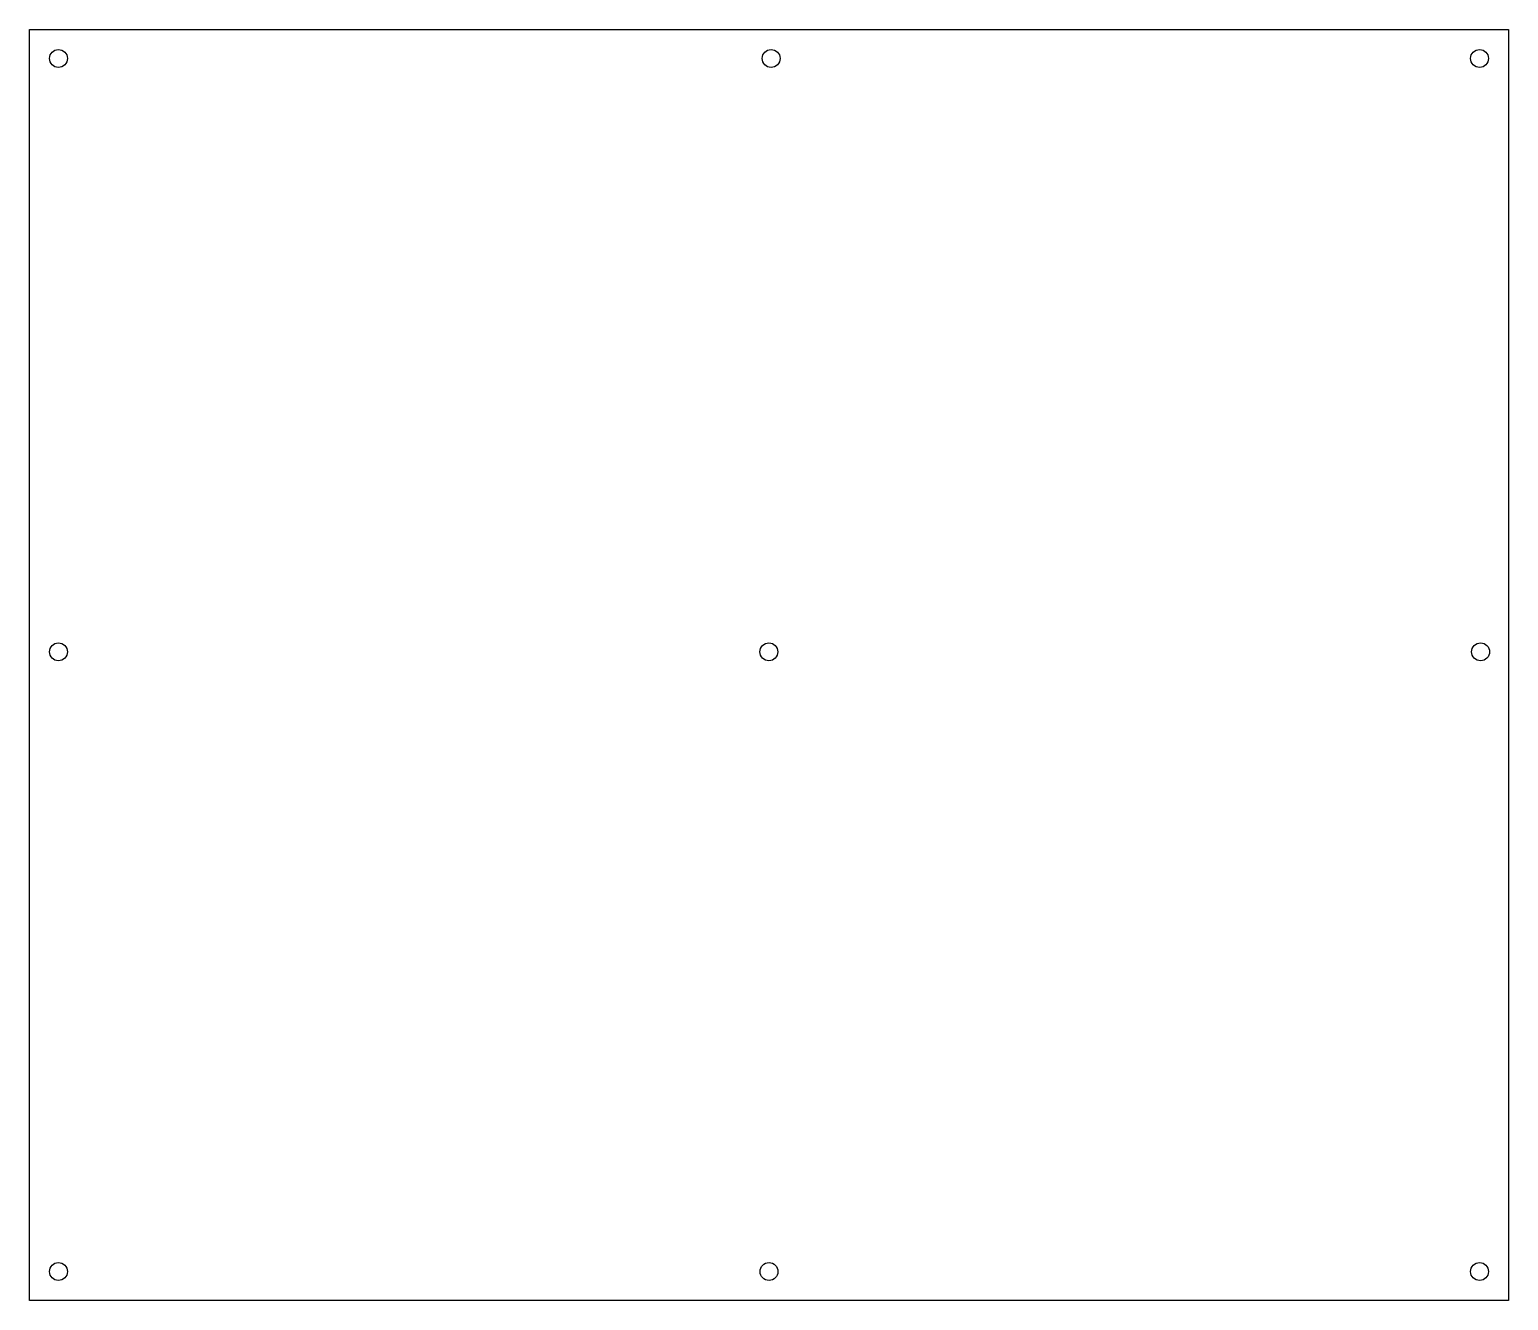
# Model space of a CAD drawing. Header units: millimetres. Extents: x 2 to 258, y -240 to -20.
import ezdxf

# ---------------------------------------------------------------- set-up
doc = ezdxf.new("R2010")
doc.units = ezdxf.units.MM
doc.layers.get('0').update_dxf_attribs({"linetype": 'CONTINUOUS'})

msp = doc.modelspace()

# ---------------------------------------------------------------- linework, layer by layer
msp.add_lwpolyline([(258, -240), (2, -240), (2, -20), (258, -20)], close=True)
for centre in [(7, -25), (130.37, -25), (253, -25), (7, -127.72), (129.98, -127.72), (253.18, -127.72), (7, -235), (130, -235), (253, -235)]:
    msp.add_circle(centre, 1.55)

doc.saveas('drawing.dxf')
